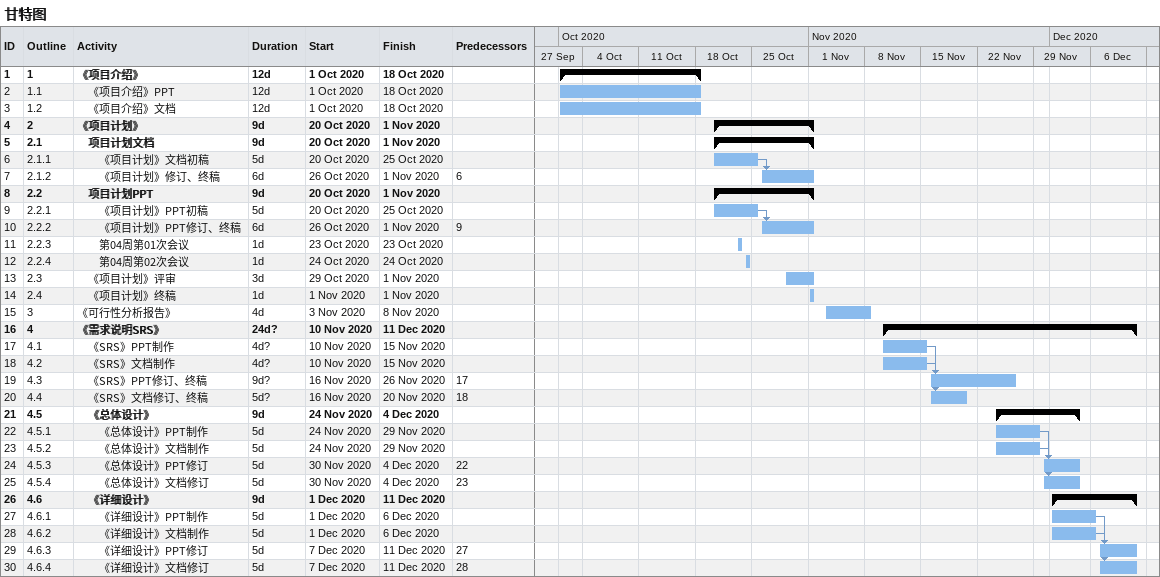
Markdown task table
甘特图

| ID | WBS | Task | Duration | Start | Finish | Predecessors |
|---|---|---|---|---|---|---|
| 1 | 1 | **《项目介绍》** | 12d | 2020-10-01 | 2020-10-18 |  |
| 2 | 1.1 | 《项目介绍》PPT | 12d | 2020-10-01 | 2020-10-18 |  |
| 3 | 1.2 | 《项目介绍》文档 | 12d | 2020-10-01 | 2020-10-18 |  |
| 4 | 2 | **《项目计划》** | 9d | 2020-10-20 | 2020-11-01 |  |
| 5 | 2.1 | **项目计划文档** | 9d | 2020-10-20 | 2020-11-01 |  |
| 6 | 2.1.1 | 《项目计划》文档初稿 | 5d | 2020-10-20 | 2020-10-25 |  |
| 7 | 2.1.2 | 《项目计划》修订、终稿 | 6d | 2020-10-26 | 2020-11-01 | 6 |
| 8 | 2.2 | **项目计划PPT** | 9d | 2020-10-20 | 2020-11-01 |  |
| 9 | 2.2.1 | 《项目计划》PPT初稿 | 5d | 2020-10-20 | 2020-10-25 |  |
| 10 | 2.2.2 | 《项目计划》PPT修订、终稿 | 6d | 2020-10-26 | 2020-11-01 | 9 |
| 11 | 2.2.3 | 第04周第01次会议 | 1d | 2020-10-23 | 2020-10-23 |  |
| 12 | 2.2.4 | 第04周第02次会议 | 1d | 2020-10-24 | 2020-10-24 |  |
| 13 | 2.3 | 《项目计划》评审 | 3d | 2020-10-29 | 2020-11-01 |  |
| 14 | 2.4 | 《项目计划》终稿 | 1d | 2020-11-01 | 2020-11-01 |  |
| 15 | 3 | 《可行性分析报告》 | 4d | 2020-11-03 | 2020-11-08 |  |
| 16 | 4 | **《需求说明SRS》** | 24d? | 2020-11-10 | 2020-12-11 |  |
| 17 | 4.1 | 《SRS》PPT制作 | 4d? | 2020-11-10 | 2020-11-15 |  |
| 18 | 4.2 | 《SRS》文档制作 | 4d? | 2020-11-10 | 2020-11-15 |  |
| 19 | 4.3 | 《SRS》PPT修订、终稿 | 9d? | 2020-11-16 | 2020-11-26 | 17 |
| 20 | 4.4 | 《SRS》文档修订、终稿 | 5d? | 2020-11-16 | 2020-11-20 | 18 |
| 21 | 4.5 | **《总体设计》** | 9d | 2020-11-24 | 2020-12-04 |  |
| 22 | 4.5.1 | 《总体设计》PPT制作 | 5d | 2020-11-24 | 2020-11-29 |  |
| 23 | 4.5.2 | 《总体设计》文档制作 | 5d | 2020-11-24 | 2020-11-29 |  |
| 24 | 4.5.3 | 《总体设计》PPT修订 | 5d | 2020-11-30 | 2020-12-04 | 22 |
| 25 | 4.5.4 | 《总体设计》文档修订 | 5d | 2020-11-30 | 2020-12-04 | 23 |
| 26 | 4.6 | **《详细设计》** | 9d | 2020-12-01 | 2020-12-11 |  |
| 27 | 4.6.1 | 《详细设计》PPT制作 | 5d | 2020-12-01 | 2020-12-06 |  |
| 28 | 4.6.2 | 《详细设计》文档制作 | 5d | 2020-12-01 | 2020-12-06 |  |
| 29 | 4.6.3 | 《详细设计》PPT修订 | 5d | 2020-12-07 | 2020-12-11 | 27 |
| 30 | 4.6.4 | 《详细设计》文档修订 | 5d | 2020-12-07 | 2020-12-11 | 28 |
